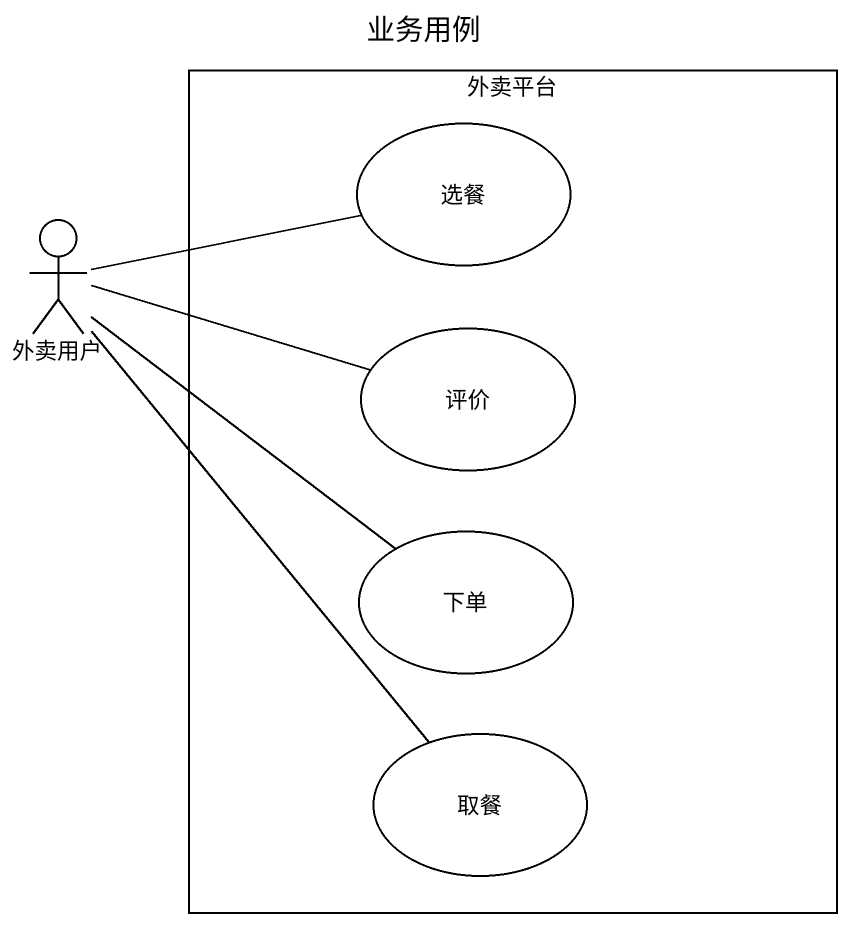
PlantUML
@startuml
title 业务用例
rectangle 外卖平台 {
  usecase 选餐
  usecase 评价
  usecase 下单
  usecase 取餐
}
actor 外卖用户
外卖用户 -right- 选餐
外卖用户 -right- 评价
外卖用户 -- 下单
外卖用户 -- 取餐
外卖用户 -- 取餐
外卖用户 -- 取餐
@enduml
